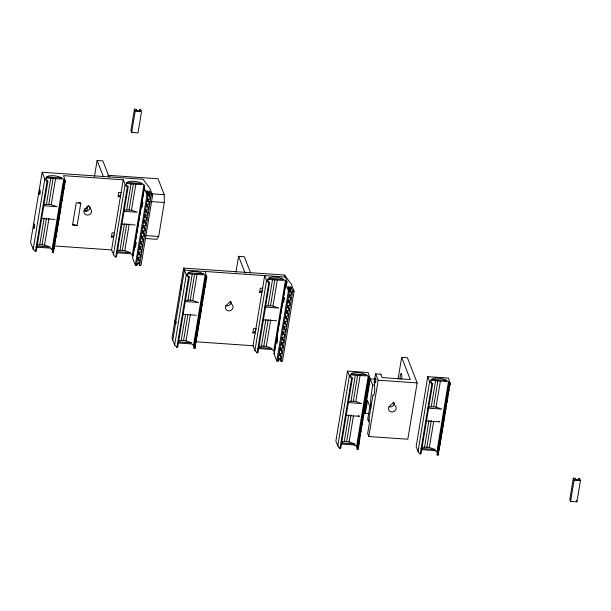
<?xml version="1.0" encoding="UTF-8"?>
<svg xmlns="http://www.w3.org/2000/svg" width="611" height="611" viewBox="0 0 611 611"><rect width="100%" height="100%" fill="white"/><g stroke="black" fill="none" stroke-linecap="round" stroke-linejoin="round"><path stroke-width="0.92" d="M174.883 322.776L175.433 319.461L175.678 322.463L175.227 323.67L174.883 322.776L176.694 322.898M375.017 379.171L370.274 378.843L372.687 385.067L371.381 393.82A14.114 2.986 -86 0 0 370.701 407.85L370.762 408.263M138.369 262.234L139.606 265.418L140.981 265.518L152.605 195.39L149.932 188.494L143.058 179.237L42.174 172.241L30.55 242.368L33.185 249.166L35.43 251.495L36.24 251.335L47.864 181.207L46.566 180.176L45.726 178.084L47.429 176.442A9.524 3.826 9.4 0 1 60.565 177.358L63.674 179.329L64.483 181.414L63.934 182.322L52.309 252.45L53.287 252.733L53.799 250.594M33.185 249.166L44.809 179.038L42.174 172.241M35.43 251.495L47.062 181.368L44.809 179.038M37.653 245.003L39.738 244.751L44.168 218.051M44.351 204.624L46.436 204.38L50.866 177.671M39.738 244.751L42.09 244.782L46.52 218.081M46.436 204.38L48.788 204.41L53.21 177.702M37.095 246.134L50.323 247.05L44.55 245.087L48.979 218.379M43.793 205.754L57.022 206.671L51.24 204.708L55.67 178.007M52.309 252.45L52.767 250.525L52.05 249.456L63.674 179.329M52.767 250.525L64.392 180.398M53.287 252.733L64.911 182.605L65.522 181.597L63.567 175.663L123.216 179.794L125.874 185.782L127.325 186.928L128.134 186.767L116.502 256.895L115.7 257.055L114.249 255.91L111.584 249.922L123.216 179.794M54.112 248.723L54.417 246.852M54.73 244.98L55.036 243.109M55.349 241.246L55.662 239.375M55.968 237.503L56.281 235.632M56.586 233.761L61.085 206.648M61.398 204.777L61.703 202.905M62.017 201.034L62.322 199.163M62.635 197.3L62.948 195.428M63.254 193.557L63.567 191.686M63.872 189.815L64.186 187.944M64.499 186.072L64.804 184.209M65.117 182.338L65.423 180.466M80.797 203.157L76.215 202.837L72.51 225.161L77.101 225.482L80.797 203.157L78.208 202.47M94.476 176.403L97.118 160.502L102.854 160.899L109.17 177.198M113.699 237.175L111.408 237.015L112.111 232.76L114.402 232.921M120.398 196.795L118.099 196.635L118.809 192.389L121.1 192.549M139.621 109.522L140.202 111.019L136.994 110.797L136.413 109.3L134.435 109.163L130.914 130.418L131.686 132.404L138.017 132.847L141.546 111.599L140.774 109.606L139.621 109.522L139.316 111.37M131.686 132.404L135.207 111.156L134.435 109.163M113.447 254.726L125.079 184.598M115.7 257.055L127.325 186.928M117.923 250.563L120 250.311L124.43 223.611M124.613 210.184L126.698 209.94L131.128 183.231M120 250.311L122.353 250.342L126.783 223.641M126.698 209.94L129.051 209.97L133.481 183.262M117.358 251.694L130.594 252.61L124.812 250.647L129.242 223.939M124.056 211.314L137.284 212.231L131.51 210.268L135.932 183.567M143.936 184.889L144.662 185.958L133.03 256.085L132.312 255.016L143.936 184.889L140.836 182.918A9.524 3.826 9.4 0 0 127.699 182.002L126.546 182.735L126.08 184.629L128.134 186.767M144.662 185.958L132.572 258.01L135.329 265.128L137.307 265.266L137.651 263.181L139.109 262.814L139.499 260.469L138.262 257.277M147.22 192.175L147.388 191.151L148.939 195.138L148.771 196.154L150.069 196.711L149.68 199.064L148.221 199.43L147.885 201.47L149.183 202.027L148.794 204.372L147.343 204.746L147.007 206.778L148.305 207.343L147.915 209.688L146.464 210.054L146.128 212.093L147.427 212.651L147.037 215.003L145.578 215.37L145.242 217.401L146.541 217.967L146.151 220.311L144.7 220.678L144.364 222.717L145.662 223.275L145.273 225.627L143.822 225.994L143.486 228.033L144.784 228.59L144.395 230.935L142.936 231.309L142.6 233.341L143.898 233.906L143.509 236.251L142.058 236.617L141.721 238.657L143.02 239.214L142.63 241.566L141.179 241.933L140.843 243.965L142.142 244.53L141.752 246.875L140.293 247.241L139.957 249.28L141.256 249.838L140.866 252.19L139.415 252.557L139.079 254.596L140.377 255.154L139.988 257.498L138.537 257.873L138.201 259.904L139.499 260.469M135.329 265.128L146.961 195.001L144.196 187.883M136.39 265.197L148.022 195.069L146.472 191.09L149.687 191.312L151.23 195.299L139.606 265.418M148.259 194.298L148.519 192.732L147.373 192.236M138.369 259.568L138.674 257.697M140.225 248.349L140.538 246.477M142.867 232.455L143.173 230.584M144.57 222.167L144.876 220.296M146.273 211.887L146.587 210.016M148.137 200.66L148.442 198.796M149.069 195.054L149.687 191.312M145.433 238.534L156.821 239.321L158.669 236.495L164.306 202.493L164.222 194.695L158.043 178.763L107.75 175.281M279.838 358.054L281.075 361.246L282.45 361.338L294.082 291.21L291.409 284.321L284.527 275.057L183.651 268.069L172.027 338.189L174.662 344.986L176.907 347.315L177.717 347.155L189.341 277.027L188.035 275.996L187.203 273.904L188.906 272.262A9.524 3.826 9.4 0 1 202.042 273.178L205.151 275.149L205.96 277.234L205.411 278.142L193.779 348.27L194.756 348.553L195.367 347.544L195.581 344.543M172.798 340.182L184.423 270.054L285.299 277.043M174.662 344.986L186.286 274.858L183.651 268.069M176.907 347.315L188.532 277.188L186.286 274.858M179.13 340.823L181.215 340.571L185.492 314.787M185.828 300.444L187.905 300.2L192.182 274.415M181.215 340.571L183.567 340.602L187.837 314.818M187.905 300.2L190.258 300.23L194.535 274.446M178.572 341.954L191.801 342.87L186.019 340.907L190.449 314.199M185.263 301.574L198.499 302.491L192.717 300.528L197.147 273.827M194.329 347.361L193.519 345.276L205.151 275.149M194.245 346.345L205.869 276.218M194.756 348.553L206.388 278.425L206.999 277.417L205.036 271.483M195.894 342.672L196.2 340.801M196.513 338.929L201.63 308.074M201.935 306.21L202.249 304.339M202.562 302.468L202.867 300.597M203.18 298.726L203.486 296.854M203.799 294.991L204.112 293.12M204.418 291.248L204.731 289.377M205.036 287.506L205.349 285.635M205.663 283.764L205.968 281.9M206.281 280.029L206.587 278.158M235.953 272.223L238.588 256.33L244.324 256.719L250.64 273.018M255.177 332.995L252.878 332.835L253.588 328.588L255.879 328.741M261.867 292.616L259.576 292.455L260.278 288.209L262.577 288.369M255.971 328.535L255.551 331.078L252.878 332.835M262.669 288.155L262.241 290.706L259.576 292.455M254.924 350.546L266.549 280.418L264.685 275.614L253.061 345.742L254.924 350.546L257.17 352.875L257.979 352.715L269.604 282.588L268.298 281.556L267.465 279.464L269.168 277.829A9.524 3.826 9.4 0 1 282.305 278.738L285.413 280.709L286.223 282.794L285.673 283.703L274.041 353.83L276.806 360.948L278.784 361.086L279.128 359.001L280.579 358.634L280.968 356.289L279.731 353.105M257.17 352.875L268.802 282.756L266.549 280.418M259.392 346.384L261.477 346.132L265.907 319.431M266.091 306.004L268.176 305.76L272.445 279.975M261.477 346.132L263.83 346.162L268.26 319.461M268.176 305.76L270.52 305.79L274.95 279.082M258.835 347.514L272.063 348.43L266.289 346.468L270.711 319.759M264.586 307.073L278.761 308.051L272.98 306.088L277.409 279.387M274.041 353.83L274.507 351.905L273.781 350.836L285.413 280.709M274.507 351.905L286.131 281.786M276.806 360.948L288.43 290.821L285.673 283.703L286.651 283.985L287.162 281.847L284.527 275.057M277.868 361.017L289.492 290.897L287.949 286.91L291.157 287.132L292.707 291.119L281.075 361.246M281.083 347.911L280.548 350.416L281.854 350.974L281.465 353.326L280.006 353.693L279.67 355.724L280.968 356.289M282.015 342.297L281.434 345.1L282.733 345.658L282.343 348.01L280.892 348.377M281.77 343.069L283.221 342.695L283.611 340.35L282.313 339.792L282.649 337.753L284.107 337.387L284.497 335.034L283.191 334.477L283.535 332.437L284.986 332.071L285.375 329.726L284.077 329.161L284.413 327.129L285.864 326.755L286.254 324.41L284.955 323.853L285.291 321.814L286.75 321.447L287.139 319.095L285.841 318.537L286.177 316.506L287.628 316.131L288.018 313.787L286.719 313.229L287.285 310.51M288.988 300.222L288.484 302.598L289.782 303.163L289.393 305.508L287.934 305.874L287.598 307.913L288.896 308.471L288.507 310.823L287.055 311.19M289.92 294.617L289.362 297.29L290.66 297.847L290.271 300.192L288.82 300.566M291.157 287.132L290.24 291.974L291.539 292.532L291.149 294.884L289.698 295.25M357.84 449.597L369.464 379.469L370.075 378.461L368.12 372.527L347.499 371.098L335.874 441.226L338.54 447.214L339.983 448.359L340.793 448.199L352.417 378.072L351.119 377.04L350.279 374.948L351.982 373.306A9.524 3.826 9.4 0 1 365.118 374.222L368.227 376.193L369.036 378.278L368.486 379.187L356.862 449.314L357.84 449.597L358.451 448.589L359.283 441.845M337.738 446.03L349.362 375.902L347.499 371.098M339.983 448.359L351.615 378.232L349.362 375.902M342.206 441.868L344.291 441.616L348.721 414.915M348.904 401.488L350.989 401.244L355.419 374.535M344.291 441.616L346.643 441.646L351.073 414.945M350.989 401.244L353.341 401.274L357.763 374.566M341.648 442.998L354.876 443.914L349.102 441.952L353.379 416.167M348.346 402.618L361.575 403.535L355.793 401.572L360.223 374.871M357.412 448.405L356.603 446.32L368.227 376.193M357.32 447.389L368.945 377.262M359.589 439.973L359.902 438.11M360.215 436.239L360.521 434.368M360.834 432.496L361.139 430.625M361.452 428.754L361.765 426.89M362.071 425.019L362.384 423.148M362.69 421.277L363.003 419.406M363.316 417.534L366.569 397.898M366.875 396.027L367.188 394.164M367.501 392.293L367.807 390.421M368.12 388.55L368.425 386.679M368.739 384.808L369.052 382.944M369.357 381.073L369.67 379.202M370.274 378.843L364.813 411.776L365.393 413.28L369.189 413.54M365.393 413.28L367.509 400.518L369.831 406.498L367.715 419.253L368.57 421.468L372.977 394.897A4.705 0.993 -86 0 0 374.459 392.629L374.612 391.46A4.705 0.993 -86 0 0 374.68 387.954L374.322 383.624A4.468 0.947 -86 0 1 374.535 379.187L375.696 373.84L380.859 374.199L382.173 377.583L410.264 379.53L401.671 357.374L407.4 357.763L417.153 382.914L407.82 439.225L368.83 436.529L367.677 433.543L368.998 425.569A4.712 1.001 -86 0 0 368.929 419.322M368.83 436.529L378.171 380.21L375.696 373.84M398.097 378.873L401.671 357.374M438.102 455.157L449.727 385.029L450.338 384.021L448.382 378.087L427.769 376.659L416.137 446.786L418.802 452.774L420.253 453.92L421.055 453.759L432.687 383.632L431.381 382.601L430.549 380.508L432.252 378.873A9.524 3.826 9.4 0 1 445.388 379.782L448.489 381.753L449.299 383.838L448.749 384.747L437.125 454.874L438.102 455.157L438.614 453.018M418 451.59L429.632 381.463L427.769 376.659M420.253 453.92L431.878 383.8L429.632 381.463M422.476 447.428L424.553 447.176L428.983 420.475M429.166 407.048L431.251 406.804L435.681 380.095M424.553 447.176L426.906 447.206L431.335 420.505M431.251 406.804L433.604 406.834L438.034 380.126M420.971 448.489L435.147 449.475L429.365 447.512L433.642 421.727M427.662 408.117L441.837 409.095L436.063 407.132L440.332 381.356M437.125 454.874L437.583 452.95L436.865 451.88L448.489 381.753M437.583 452.95L449.215 382.83M439.08 450.215L444.816 415.617M445.129 413.746L445.434 411.875M445.747 410.004L446.053 408.14M446.366 406.269L446.679 404.398M446.985 402.527L447.298 400.656M447.603 398.784L447.916 396.913M448.23 395.05L448.535 393.178M448.848 391.307L449.154 389.436M449.467 387.565L450.246 382.891M578.533 478.512L579.113 480.009L575.898 479.788L575.318 478.291L573.339 478.153L569.819 499.401L570.59 501.394L576.929 501.837L580.45 480.582L579.679 478.596L578.533 478.512L578.227 480.361M570.59 501.394L574.111 480.147L573.339 478.153M380.493 374.764L380.859 374.199M118.099 196.635L120.772 194.886M111.408 237.015L114.074 235.258M47.253 177.503L46.482 178L61.604 179.046M127.523 183.071L126.744 183.56L141.867 184.606M188.73 273.331L187.959 273.82L203.073 274.866M268.993 278.891L268.221 279.38L283.336 280.426M351.806 374.375L351.035 374.864L366.157 375.91M47.062 181.368L47.864 181.207M188.532 277.188L189.341 277.027M268.802 282.756L269.604 282.588M351.615 378.232L352.417 378.072M431.878 383.8L432.687 383.632M135.207 111.156L141.546 111.599M46.657 176.938L61.78 177.984M126.92 182.498L142.042 183.544M150.932 193.771L164.222 194.695M146.961 195.001L148.939 195.138M151.23 195.299L152.605 195.39M151.024 201.577L164.306 202.493M41.678 218.509L54.906 219.425M120.993 224L135.168 224.985M145.38 235.579L158.669 236.495M54.776 245.989L111.584 249.922M35.973 247.127L50.148 248.112L52.05 249.456M117.182 252.755L130.418 253.672L132.312 255.016M188.135 272.758L203.249 273.804M268.397 278.318L283.519 279.364M288.43 290.821L290.408 290.958L288.866 286.971L288.697 287.995L289.996 288.552L291.539 292.532M292.707 291.119L294.082 291.21M183.155 314.329L196.383 315.245M263.417 319.889L276.646 320.806M195.635 341.763L253.687 345.788M178.397 343.015L191.625 343.932L193.519 345.276M257.712 348.507L271.887 349.492L273.781 350.836M351.21 373.802L366.333 374.849M431.473 379.362L446.595 380.409M431.297 380.424L446.42 381.47L445.205 380.844M378.171 380.21L417.153 382.914M372.687 385.067L374.589 385.197M346.231 415.373L359.459 416.29L358.252 415.656M426.493 420.933L439.721 421.85L438.515 421.216M341.473 444.06L354.701 444.976M421.735 449.62L434.971 450.536M574.111 480.147L580.45 480.582M129.051 209.97L131.51 210.268M48.788 204.41L51.24 204.708M122.353 250.342L124.812 250.647M42.09 244.782L44.55 245.087M270.52 305.79L272.98 306.088M190.258 300.23L192.717 300.528M263.83 346.162L266.289 346.468M183.567 340.602L186.019 340.907M433.604 406.834L436.063 407.132M353.341 401.274L355.793 401.572M426.906 447.206L429.365 447.512M346.643 441.646L349.102 441.952M72.785 224.344L77.101 225.482M63.934 182.322L64.911 182.605M205.411 278.142L206.388 278.425M448.749 384.747L449.727 385.029M368.486 379.187L369.464 379.469M136.245 110.324L137.544 110.881M575.15 479.307L576.448 479.872M433.757 449.91L436.865 451.88M353.494 444.342L356.603 446.32M576.41 500.508L576.929 501.837M288.85 288.056L290.393 292.043M289.423 294.662L290.66 297.847M288.545 299.978L289.782 303.163M288.01 301.07L288.629 302.666M287.972 306.08L288.896 308.471M286.78 310.602L288.018 313.787M286.254 311.694L286.865 313.29M286.101 311.633L286.719 313.229M285.902 315.91L287.139 319.095M285.329 322.02L286.254 324.41M284.138 326.541L285.375 329.726M283.26 331.849L284.497 335.034M282.687 337.959L283.611 340.35M281.847 338.257L282.465 339.853M281.495 342.473L282.733 345.658M280.617 347.789L281.854 350.974M280.082 348.889L280.701 350.477M238.588 256.33L245.126 273.17M148.519 192.732L150.069 196.711M147.534 192.969L148.458 195.36M148.259 199.637L149.183 202.027M147.419 199.942L148.038 201.531M147.068 204.15L148.305 207.343M146.495 210.26L147.427 212.651M145.655 210.566L146.273 212.154M145.311 214.782L146.541 217.967M144.425 220.09L145.662 223.275M143.898 221.19L144.509 222.786M143.745 221.129L144.364 222.717M143.547 225.406L144.784 228.59M142.669 230.714L143.898 233.906M141.783 236.029L143.02 239.214M140.904 241.345L142.142 244.53M140.331 247.447L141.256 249.838M139.491 247.753L140.11 249.349M139.14 251.969L140.377 255.154M137.727 258.377L138.346 259.973M97.118 160.502L103.435 176.8M87.778 206.106A7.645 1.619 -86 0 1 86.418 211.291M85.196 211.024A7.645 1.619 -86 0 1 84.723 208.481M86.838 206.762A4.117 0.871 -86 0 1 85.922 208.16M90.038 206.915A3.88 3.46 -21.3 0 1 88.076 210.512A3.88 3.46 -21.3 0 1 83.844 210.474M231.126 301.742A3.88 3.46 -21.2 0 1 225.78 305.714M394.21 402.786A3.88 3.46 -21.2 0 1 388.863 406.758M400.037 378.912A4.117 0.871 -86 0 1 401.259 373.413A4.117 0.871 -86 0 1 401.626 379.255M180.627 286.651L180.871 289.645L181.421 286.338L181.077 285.436L180.627 286.651M135.787 242.032L135.077 246.279L135.466 247.279L136.169 243.025L135.787 242.032M142.478 201.653L141.775 205.907L142.164 206.9L142.867 202.653L142.478 201.653M277.257 337.852L276.554 342.099L276.943 343.099L277.646 338.845L277.257 337.852M283.955 297.473L283.252 301.727L283.634 302.72L284.336 298.474L283.955 297.473M375.192 378.522L375.062 378.957A2.467 0.519 -86 0 0 374.925 382.562A2.467 0.519 -86 0 0 375.727 381.783A2.467 0.519 -86 0 0 375.727 378.316L375.612 378.117A2.467 0.519 -86 0 0 375.192 378.522M88.725 205.838L84.792 209.573A3.88 3.46 -21.2 0 0 85.135 214.27A3.88 3.46 -21.2 0 0 90.306 214.003A3.88 3.46 -21.2 0 0 90.871 209.252L88.725 205.838M230.202 301.658L226.269 305.393A3.88 3.46 -21.2 0 0 226.612 310.09A3.88 3.46 -21.2 0 0 231.783 309.823A3.88 3.46 -21.2 0 0 232.34 305.08L230.202 301.658M393.278 402.702L389.344 406.437A3.88 3.46 -21.2 0 0 389.688 411.134A3.88 3.46 -21.2 0 0 394.859 410.867A3.88 3.46 -21.2 0 0 395.424 406.124L393.278 402.702M39.967 193.679A2.291 0.489 -86 0 0 39.929 189.952A2.291 0.489 -86 0 0 39.188 192.984A2.291 0.489 -86 0 0 39.967 193.679M34.331 227.704A2.291 0.489 -86 0 0 34.285 223.977A2.291 0.489 -86 0 0 33.544 227.009A2.291 0.489 -86 0 0 34.331 227.704"/></g></svg>
